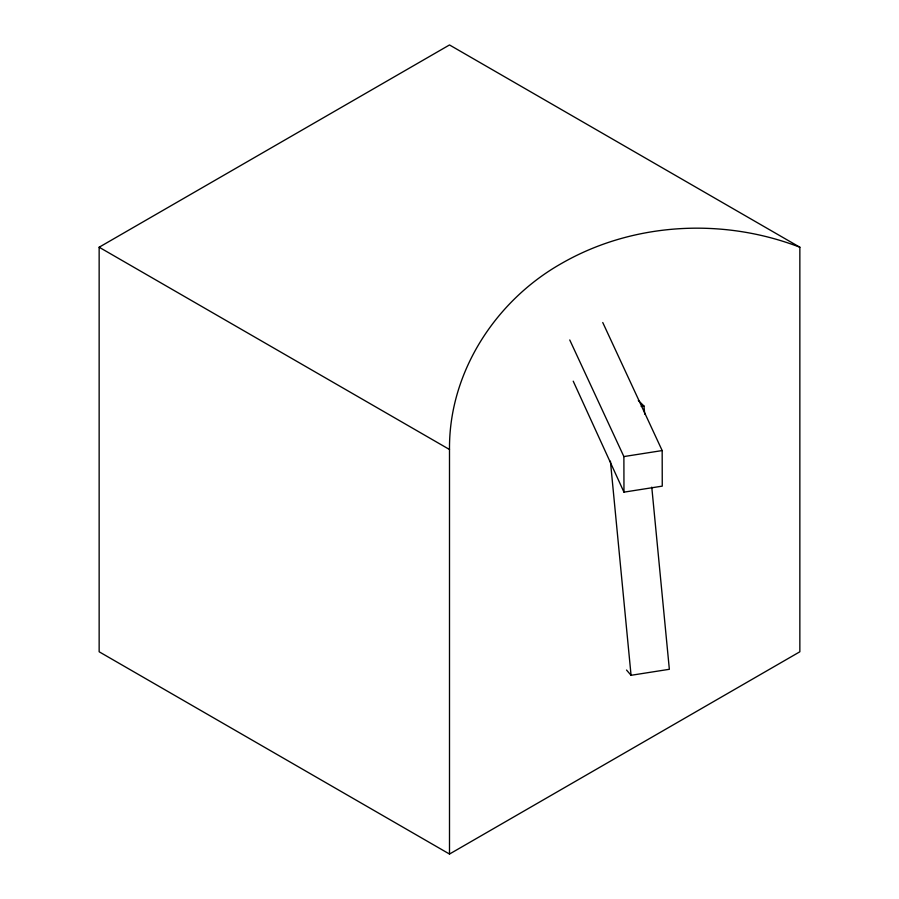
<?xml version="1.0" encoding="UTF-8"?>
<svg xmlns="http://www.w3.org/2000/svg" width="899" height="899" viewBox="0 0 899 899"><rect width="100%" height="100%" fill="white"/><g stroke="black" fill="none" stroke-linecap="round" stroke-linejoin="round"><path stroke-width="1.35" d="M449.5 854.05L449.5 449.5C448.77 372.557 495.428 300.693 561.617 263.407C633.323 222.199 723.077 217.58 799.852 247.225L799.852 651.775L449.5 854.05L99.148 651.775L99.148 247.225L449.5 44.95L799.852 247.225M641.212 406.438L643.954 406.011L644.74 414.158M569.752 339.968L623.884 456.568L662.17 450.568L662.26 486.134L623.973 492.146L573.225 381.176M626.536 670.047L631.064 675.295L669.35 669.294L651.775 487.146M99.148 247.225L449.5 449.5M638.324 400.471L643.954 406.011M662.17 450.568L602.757 322.527M610.41 461.165L631.064 675.295M623.884 456.568L623.973 492.146"/></g></svg>
